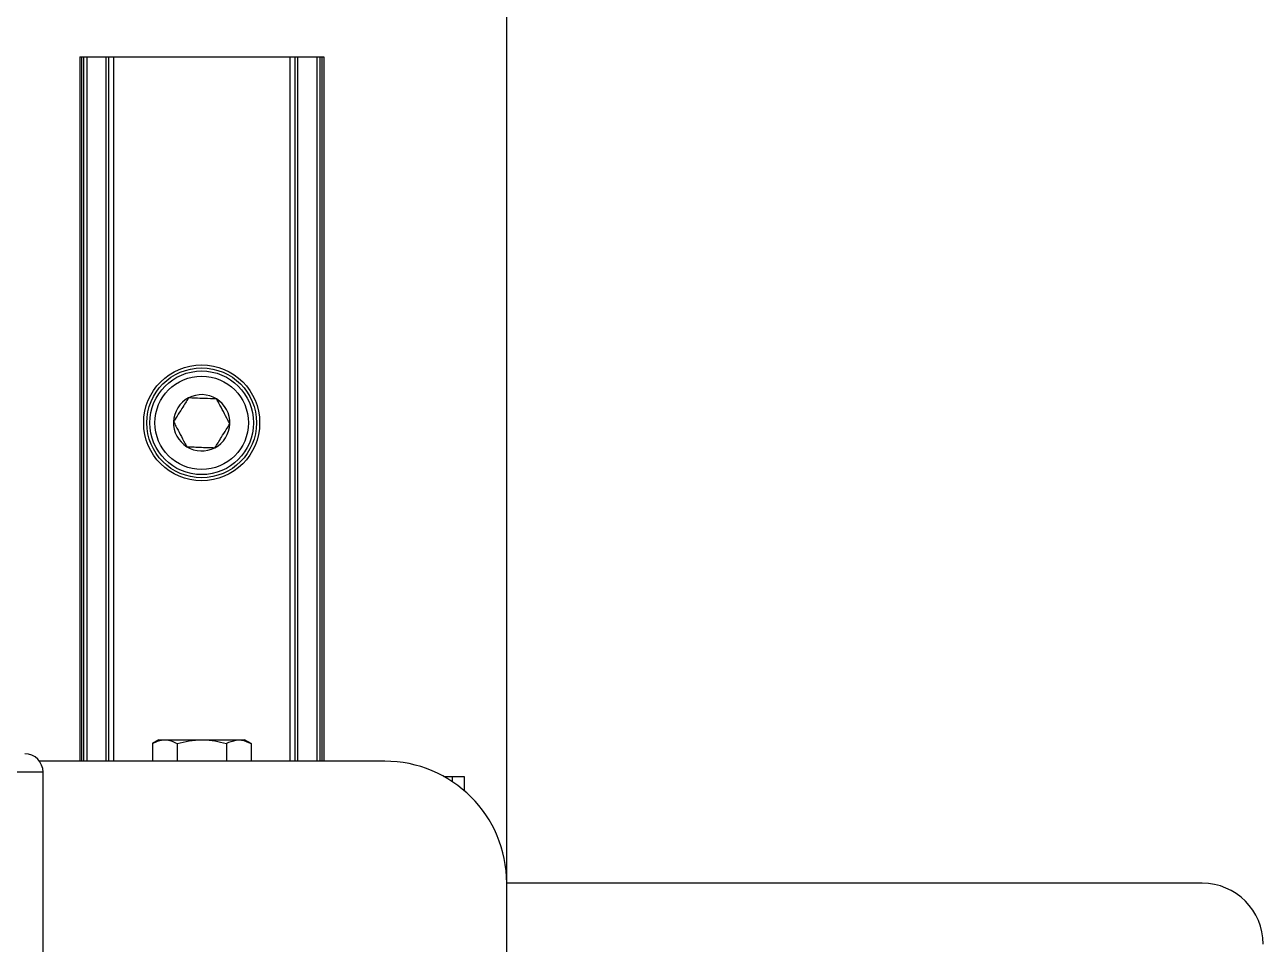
# Model space of a CAD drawing. Header units: millimetres. Extents: x 0 to 279, y 0 to 216.
# Drawn here: x 49.23 to 66.15, y 112.5 to 125.06 of the extents above; entities that cross this region are included whole.
import ezdxf

# ---------------------------------------------------------------- set-up
doc = ezdxf.new("R2010")
doc.units = ezdxf.units.MM

msp = doc.modelspace()

# ---------------------------------------------------------------- linework, layer by layer
at = {"color": 7, "linetype": 'Continuous', "lineweight": 25}
for p, q in [((55.814, 113.337), (55.814, 127.041)), ((49.981, 124.625), (49.981, 115.004)), ((49.981, 124.625), (50.005, 124.625)), ((50.005, 124.625), (50.032, 124.625)), ((50.032, 124.625), (50.032, 115.004)), ((50.032, 124.625), (50.077, 124.625)), ((50.077, 124.625), (50.339, 124.625)), ((50.339, 124.625), (50.339, 115.004)), ((50.339, 124.625), (50.375, 124.625)), ((50.375, 124.625), (50.375, 115.004)), ((50.375, 124.625), (50.441, 124.625)), ((50.441, 124.625), (50.441, 115.004)), ((50.441, 124.625), (52.853, 124.625)), ((52.853, 124.625), (52.853, 115.004)), ((52.853, 124.625), (52.919, 124.625)), ((52.919, 124.625), (52.919, 115.004)), ((52.919, 124.625), (52.955, 124.625)), ((52.955, 124.625), (52.955, 115.004)), ((52.955, 124.625), (53.218, 124.625)), ((53.218, 124.625), (53.262, 124.625)), ((53.262, 124.625), (53.262, 115.004)), ((53.262, 124.625), (53.29, 124.625)), ((53.29, 124.625), (53.314, 124.625)), ((53.314, 124.625), (53.314, 115.004)), ((51.064, 115.296), (50.974, 115.244)), ((50.974, 115.244), (50.974, 115.004)), ((51.064, 115.296), (51.142, 115.296)), ((51.142, 115.296), (51.647, 115.296)), ((51.311, 115.244), (51.311, 115.004)), ((51.647, 115.296), (52.152, 115.296)), ((51.984, 115.244), (51.984, 115.004)), ((52.152, 115.296), (52.231, 115.296)), ((52.321, 115.244), (52.231, 115.296)), ((52.321, 115.244), (52.321, 115.004)), ((54.147, 115.004), (49.431, 115.004)), ((49.481, 111.046), (49.481, 114.854)), ((54.954, 114.796), (55.067, 114.796)), ((55.067, 114.796), (55.067, 114.728)), ((55.067, 114.796), (55.231, 114.796)), ((55.231, 114.796), (55.231, 114.604)), ((65.314, 113.337), (55.814, 113.337)), ((55.814, 88.194), (55.814, 113.337))]:
    msp.add_line(p, q, dxfattribs=at)
at = {"color": 8, "linetype": 'Continuous', "lineweight": 25}
for p, q in [((50.005, 124.625), (50.005, 115.004)), ((50.077, 124.625), (50.077, 115.004)), ((53.218, 124.625), (53.218, 115.004)), ((53.29, 124.625), (53.29, 115.004)), ((49.481, 114.854), (36.147, 114.854))]:
    msp.add_line(p, q, dxfattribs=at)
at = {"color": 7, "linetype": 'Continuous', "lineweight": 25}
for radius in [0.792, 0.75, 0.708, 0.638]:
    msp.add_circle((51.647, 119.625), radius, dxfattribs=at)
for centre, radius, start, end in [((51.647, 119.625), 0.385, 117.9777, 177.9777), ((51.647, 119.625), 0.385, 57.9777, 117.9777), ((51.647, 119.625), 0.385, 357.9777, 57.9777), ((51.647, 119.625), 0.385, 177.9777, 237.9777), ((51.647, 119.625), 0.385, 297.9777, 357.9777), ((51.647, 119.625), 0.385, 237.9777, 297.9777), ((49.231, 114.854), 0.25, 0, 90), ((54.147, 113.337), 1.667, 0, 90), ((65.314, 112.504), 0.833, 0, 90)]:
    msp.add_arc(centre, radius, start, end, dxfattribs=at)
for points, knots in [([(51.467, 119.965), (51.453, 119.942), (51.424, 119.897), (51.372, 119.812), (51.315, 119.722), (51.279, 119.664), (51.263, 119.638)], [0, 0, 0, 0, 0.216453, 0.440306, 0.751896, 1, 1, 1, 1]), ([(51.851, 119.951), (51.796, 119.953), (51.702, 119.956), (51.565, 119.961), (51.497, 119.964), (51.467, 119.965)], [0, 0, 0, 0, 0.439122, 0.751371, 1, 1, 1, 1]), ([(52.032, 119.611), (52.023, 119.628), (51.995, 119.681), (51.944, 119.777), (51.89, 119.878), (51.862, 119.932), (51.851, 119.951)], [0, 0, 0, 0, 0.156025, 0.493707, 0.819058, 1, 1, 1, 1]), ([(51.263, 119.638), (51.273, 119.619), (51.302, 119.565), (51.355, 119.465), (51.406, 119.368), (51.434, 119.315), (51.443, 119.298)], [0, 0, 0, 0, 0.180942, 0.506293, 0.843975, 1, 1, 1, 1]), ([(51.828, 119.285), (51.842, 119.307), (51.87, 119.353), (51.923, 119.437), (51.98, 119.528), (52.016, 119.585), (52.032, 119.611)], [0, 0, 0, 0, 0.216453, 0.440306, 0.751896, 1, 1, 1, 1]), ([(51.443, 119.298), (51.47, 119.297), (51.523, 119.296), (51.623, 119.292), (51.729, 119.288), (51.798, 119.286), (51.828, 119.285)], [0, 0, 0, 0, 0.216453, 0.440306, 0.751896, 1, 1, 1, 1]), ([(50.974, 115.244), (51.001, 115.258), (51.056, 115.288), (51.113, 115.293), (51.142, 115.296)], [0, 0, 0, 0, 0.495458, 1, 1, 1, 1]), ([(51.142, 115.296), (51.146, 115.296), (51.176, 115.295), (51.233, 115.284), (51.285, 115.257), (51.311, 115.244)], [0, 0, 0, 0, 0.070036, 0.530757, 1, 1, 1, 1]), ([(51.311, 115.244), (51.365, 115.258), (51.476, 115.288), (51.59, 115.293), (51.647, 115.296)], [0, 0, 0, 0, 0.495458, 1, 1, 1, 1]), ([(51.647, 115.296), (51.655, 115.296), (51.716, 115.295), (51.83, 115.284), (51.932, 115.257), (51.984, 115.244)], [0, 0, 0, 0, 0.070036, 0.530757, 1, 1, 1, 1]), ([(51.984, 115.244), (51.995, 115.25), (52.05, 115.281), (52.107, 115.289), (52.152, 115.296)], [0, 0, 0, 0, 0.205365, 1, 1, 1, 1]), ([(52.152, 115.296), (52.165, 115.295), (52.222, 115.293), (52.278, 115.265), (52.321, 115.244)], [0, 0, 0, 0, 0.227426, 1, 1, 1, 1])]:
    msp.add_open_spline(points, degree=3, knots=knots, dxfattribs=at)

doc.saveas('drawing.dxf')
